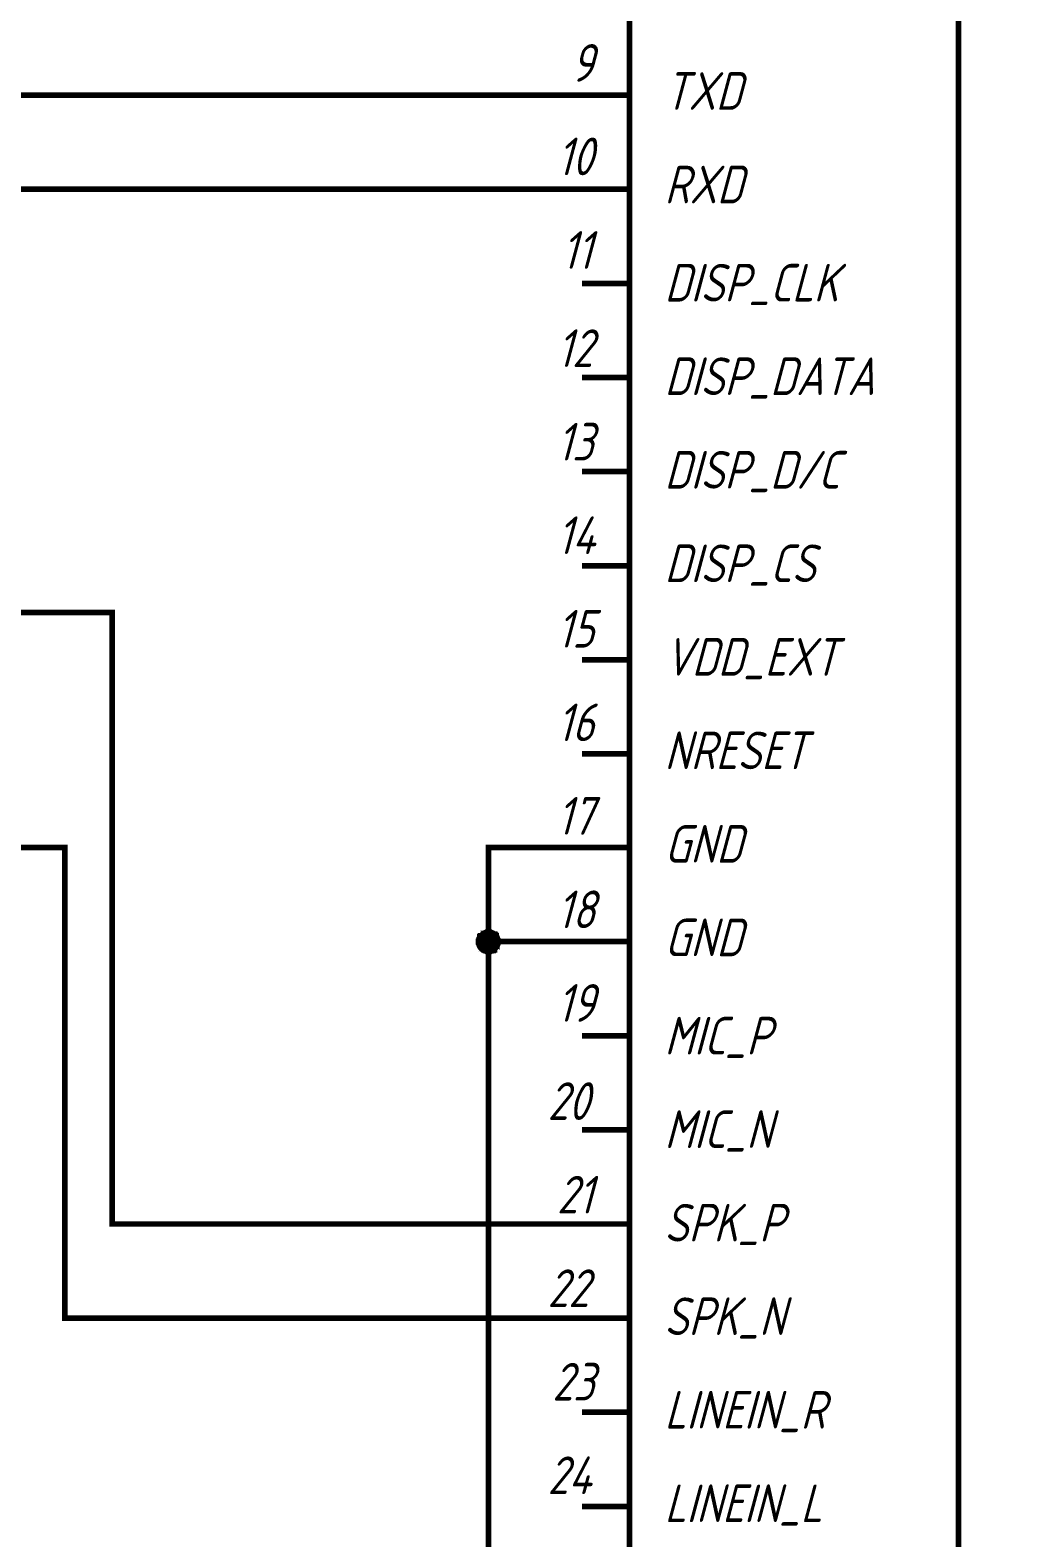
# Paper-space layout 'Layout1' of a CAD drawing. Extents: x -1 to 840, y -1 to 593.
# Drawn here: x 553.9 to 605.9, y 374.3 to 454.4 of the extents above; entities that cross this region are included whole.
import ezdxf

# ---------------------------------------------------------------- set-up
doc = ezdxf.new("R2010")
doc.units = 0
doc.header["$MEASUREMENT"] = 0
doc.layers.add('Sheet', color=255, linetype='CONTINUOUS')
doc.styles.add('GOST type A0', font='', dxfattribs={"oblique": 15, "height": 3.5})
doc.styles.get('GOST type A0').set_extended_font_data('GOST type A')

psp = doc.layouts.get("Layout1")

# ---------------------------------------------------------------- linework, layer by layer
at = {"layer": 'Sheet', "color": 7, "const_width": 0.3}
psp.add_lwpolyline([(585.728, 496.002), (643.213, 496.002), (643.213, 321.002), (585.728, 321.002), (585.728, 496.002)], close=True, dxfattribs=at)
at = {"layer": 'Sheet', "color": 7}
for points, const_width in [([(603.213, 496.002), (603.213, 321.002)], 0.3), ([(308.335, 305.997), (308.335, 305.997), (300.819, 305.997), (300.819, 270.985), (485.759, 270.985), (485.759, 450.986), (583.213, 450.986), (583.213, 450.986)], 0.3), ([(585.728, 450.986), (583.213, 450.986)], 0.3), ([(583.213, 445.985), (583.213, 445.985), (470.759, 445.985), (470.759, 275.986), (290.819, 275.986), (290.819, 310.999), (308.335, 310.999), (308.335, 310.999)], 0.3), ([(585.728, 445.985), (583.213, 445.985)], 0.3), ([(585.728, 440.983), (583.213, 440.983)], 0.3), ([(585.728, 435.981), (583.213, 435.981)], 0.3), ([(585.728, 430.979), (583.213, 430.979)], 0.3), ([(585.728, 425.978), (583.213, 425.978)], 0.3), ([(510.759, 415.974), (515.759, 415.974), (515.759, 423.492), (543.244, 423.492), (558.244, 423.492), (558.244, 390.996), (583.213, 390.996)], 0.3), ([(585.728, 420.976), (583.213, 420.976)], 0.3), ([(585.728, 415.974), (583.213, 415.974)], 0.3), ([(510.759, 413.489), (515.759, 413.489), (515.759, 411.003), (543.244, 411.003), (555.728, 411.003), (555.728, 385.994), (583.213, 385.994)], 0.3), ([(583.213, 411.003), (578.244, 411.003), (578.244, 406.001)], 0.3), ([(585.728, 411.003), (583.213, 411.003)], 0.3), ([(577.716, 406.001), (577.716, 406.033), (577.716, 406.064), (577.716, 406.064), (577.716, 406.095), (577.747, 406.126), (577.747, 406.157), (577.747, 406.188), (577.747, 406.188), (577.778, 406.219), (577.778, 406.25), (577.809, 406.25), (577.809, 406.281), (577.809, 406.312), (577.84, 406.312), (577.871, 406.343), (577.871, 406.343), (577.902, 406.374), (577.902, 406.374), (577.933, 406.405), (577.964, 406.405), (577.964, 406.436), (577.995, 406.436), (578.026, 406.436), (578.057, 406.467), (578.057, 406.467), (578.088, 406.467), (578.12, 406.499), (578.151, 406.499), (578.182, 406.499), (578.182, 406.499), (578.213, 406.499), (578.244, 406.499)], 0.3), ([(577.716, 406.001), (577.716, 406.033), (577.716, 406.064), (577.716, 406.064), (577.716, 406.095), (577.747, 406.126), (577.747, 406.157), (577.747, 406.188), (577.747, 406.188), (577.778, 406.219), (577.778, 406.25), (577.809, 406.25), (577.809, 406.281), (577.809, 406.312), (577.84, 406.312), (577.871, 406.343), (577.871, 406.343), (577.902, 406.374), (577.902, 406.374), (577.933, 406.405), (577.964, 406.405), (577.964, 406.436), (577.995, 406.436), (578.026, 406.436), (578.057, 406.467), (578.057, 406.467), (578.088, 406.467), (578.12, 406.499), (578.151, 406.499), (578.182, 406.499), (578.182, 406.499), (578.213, 406.499), (578.244, 406.499)], 0.3), ([(577.716, 406.001), (577.716, 406.033), (577.716, 406.064), (577.716, 406.064), (577.716, 406.095), (577.747, 406.126), (577.747, 406.157), (577.747, 406.188), (577.747, 406.188), (577.778, 406.219), (577.778, 406.25), (577.809, 406.25), (577.809, 406.281), (577.809, 406.312), (577.84, 406.312), (577.871, 406.343), (577.871, 406.343), (577.902, 406.374), (577.902, 406.374), (577.933, 406.405), (577.964, 406.405), (577.964, 406.436), (577.995, 406.436), (578.026, 406.436), (578.057, 406.467), (578.057, 406.467), (578.088, 406.467), (578.12, 406.499), (578.151, 406.499), (578.182, 406.499), (578.182, 406.499), (578.213, 406.499), (578.244, 406.499)], 0.3), ([(577.716, 406.001), (577.716, 406.033), (577.716, 406.064), (577.716, 406.064), (577.716, 406.095), (577.747, 406.126), (577.747, 406.157), (577.747, 406.188), (577.747, 406.188), (577.778, 406.219), (577.778, 406.25), (577.809, 406.25), (577.809, 406.281), (577.809, 406.312), (577.84, 406.312), (577.871, 406.343), (577.871, 406.343), (577.902, 406.374), (577.902, 406.374), (577.933, 406.405), (577.964, 406.405), (577.964, 406.436), (577.995, 406.436), (578.026, 406.436), (578.057, 406.467), (578.057, 406.467), (578.088, 406.467), (578.12, 406.499), (578.151, 406.499), (578.182, 406.499), (578.182, 406.499), (578.213, 406.499), (578.244, 406.499)], 0.3), ([(577.716, 406.001), (577.716, 406.033), (577.716, 406.064), (577.716, 406.064), (577.716, 406.095), (577.747, 406.126), (577.747, 406.157), (577.747, 406.188), (577.747, 406.188), (577.778, 406.219), (577.778, 406.25), (577.809, 406.25), (577.809, 406.281), (577.809, 406.312), (577.84, 406.312), (577.871, 406.343), (577.871, 406.343), (577.902, 406.374), (577.902, 406.374), (577.933, 406.405), (577.964, 406.405), (577.964, 406.436), (577.995, 406.436), (578.026, 406.436), (578.057, 406.467), (578.057, 406.467), (578.088, 406.467), (578.12, 406.499), (578.151, 406.499), (578.182, 406.499), (578.182, 406.499), (578.213, 406.499), (578.244, 406.499)], 0.0991), ([(577.716, 406.001), (577.716, 406.033), (577.716, 406.064), (577.716, 406.064), (577.716, 406.095), (577.747, 406.126), (577.747, 406.157), (577.747, 406.188), (577.747, 406.188), (577.778, 406.219), (577.778, 406.25), (577.809, 406.25), (577.809, 406.281), (577.809, 406.312), (577.84, 406.312), (577.871, 406.343), (577.871, 406.343), (577.902, 406.374), (577.902, 406.374), (577.933, 406.405), (577.964, 406.405), (577.964, 406.436), (577.995, 406.436), (578.026, 406.436), (578.057, 406.467), (578.057, 406.467), (578.088, 406.467), (578.12, 406.499), (578.151, 406.499), (578.182, 406.499), (578.182, 406.499), (578.213, 406.499), (578.244, 406.499)], 0.0991), ([(577.716, 406.001), (577.716, 406.033), (577.716, 406.064), (577.716, 406.064), (577.716, 406.095), (577.747, 406.126), (577.747, 406.157), (577.747, 406.188), (577.747, 406.188), (577.778, 406.219), (577.778, 406.25), (577.809, 406.25), (577.809, 406.281), (577.809, 406.312), (577.84, 406.312), (577.871, 406.343), (577.871, 406.343), (577.902, 406.374), (577.902, 406.374), (577.933, 406.405), (577.964, 406.405), (577.964, 406.436), (577.995, 406.436), (578.026, 406.436), (578.057, 406.467), (578.057, 406.467), (578.088, 406.467), (578.12, 406.499), (578.151, 406.499), (578.182, 406.499), (578.182, 406.499), (578.213, 406.499), (578.244, 406.499)], 0.0991), ([(577.716, 406.001), (577.716, 406.033), (577.716, 406.064), (577.716, 406.064), (577.716, 406.095), (577.747, 406.126), (577.747, 406.157), (577.747, 406.188), (577.747, 406.188), (577.778, 406.219), (577.778, 406.25), (577.809, 406.25), (577.809, 406.281), (577.809, 406.312), (577.84, 406.312), (577.871, 406.343), (577.871, 406.343), (577.902, 406.374), (577.902, 406.374), (577.933, 406.405), (577.964, 406.405), (577.964, 406.436), (577.995, 406.436), (578.026, 406.436), (578.057, 406.467), (578.057, 406.467), (578.088, 406.467), (578.12, 406.499), (578.151, 406.499), (578.182, 406.499), (578.182, 406.499), (578.213, 406.499), (578.244, 406.499)], 0.0991), ([(578.244, 406.499), (578.244, 406.499)], 0.3), ([(578.244, 406.499), (578.275, 406.499), (578.306, 406.499), (578.306, 406.499), (578.337, 406.499), (578.368, 406.499), (578.399, 406.467), (578.43, 406.467), (578.43, 406.467), (578.461, 406.436), (578.492, 406.436), (578.492, 406.436), (578.523, 406.405), (578.554, 406.405), (578.554, 406.374), (578.585, 406.374), (578.585, 406.343), (578.616, 406.343), (578.616, 406.312), (578.648, 406.312), (578.648, 406.281), (578.679, 406.25), (578.679, 406.25), (578.679, 406.219), (578.71, 406.188), (578.71, 406.188), (578.71, 406.157), (578.741, 406.126), (578.741, 406.095), (578.741, 406.064), (578.741, 406.064), (578.741, 406.033), (578.741, 406.001)], 0.3), ([(578.244, 406.499), (578.244, 406.499)], 0.3), ([(578.244, 406.499), (578.275, 406.499), (578.306, 406.499), (578.306, 406.499), (578.337, 406.499), (578.368, 406.499), (578.399, 406.467), (578.43, 406.467), (578.43, 406.467), (578.461, 406.436), (578.492, 406.436), (578.492, 406.436), (578.523, 406.405), (578.554, 406.405), (578.554, 406.374), (578.585, 406.374), (578.585, 406.343), (578.616, 406.343), (578.616, 406.312), (578.648, 406.312), (578.648, 406.281), (578.679, 406.25), (578.679, 406.25), (578.679, 406.219), (578.71, 406.188), (578.71, 406.188), (578.71, 406.157), (578.741, 406.126), (578.741, 406.095), (578.741, 406.064), (578.741, 406.064), (578.741, 406.033), (578.741, 406.001)], 0.3), ([(578.244, 406.499), (578.244, 406.499)], 0.3), ([(578.244, 406.499), (578.275, 406.499), (578.306, 406.499), (578.306, 406.499), (578.337, 406.499), (578.368, 406.499), (578.399, 406.467), (578.43, 406.467), (578.43, 406.467), (578.461, 406.436), (578.492, 406.436), (578.492, 406.436), (578.523, 406.405), (578.554, 406.405), (578.554, 406.374), (578.585, 406.374), (578.585, 406.343), (578.616, 406.343), (578.616, 406.312), (578.648, 406.312), (578.648, 406.281), (578.679, 406.25), (578.679, 406.25), (578.679, 406.219), (578.71, 406.188), (578.71, 406.188), (578.71, 406.157), (578.741, 406.126), (578.741, 406.095), (578.741, 406.064), (578.741, 406.064), (578.741, 406.033), (578.741, 406.001)], 0.3), ([(578.244, 406.499), (578.244, 406.499)], 0.3), ([(578.244, 406.499), (578.275, 406.499), (578.306, 406.499), (578.306, 406.499), (578.337, 406.499), (578.368, 406.499), (578.399, 406.467), (578.43, 406.467), (578.43, 406.467), (578.461, 406.436), (578.492, 406.436), (578.492, 406.436), (578.523, 406.405), (578.554, 406.405), (578.554, 406.374), (578.585, 406.374), (578.585, 406.343), (578.616, 406.343), (578.616, 406.312), (578.648, 406.312), (578.648, 406.281), (578.679, 406.25), (578.679, 406.25), (578.679, 406.219), (578.71, 406.188), (578.71, 406.188), (578.71, 406.157), (578.741, 406.126), (578.741, 406.095), (578.741, 406.064), (578.741, 406.064), (578.741, 406.033), (578.741, 406.001)], 0.3), ([(578.244, 406.499), (578.244, 406.499)], 0.0991), ([(578.244, 406.499), (578.275, 406.499), (578.306, 406.499), (578.306, 406.499), (578.337, 406.499), (578.368, 406.499), (578.399, 406.467), (578.43, 406.467), (578.43, 406.467), (578.461, 406.436), (578.492, 406.436), (578.492, 406.436), (578.523, 406.405), (578.554, 406.405), (578.554, 406.374), (578.585, 406.374), (578.585, 406.343), (578.616, 406.343), (578.616, 406.312), (578.648, 406.312), (578.648, 406.281), (578.679, 406.25), (578.679, 406.25), (578.679, 406.219), (578.71, 406.188), (578.71, 406.188), (578.71, 406.157), (578.741, 406.126), (578.741, 406.095), (578.741, 406.064), (578.741, 406.064), (578.741, 406.033), (578.741, 406.001)], 0.0991), ([(578.244, 406.499), (578.244, 406.499)], 0.0991), ([(578.244, 406.499), (578.275, 406.499), (578.306, 406.499), (578.306, 406.499), (578.337, 406.499), (578.368, 406.499), (578.399, 406.467), (578.43, 406.467), (578.43, 406.467), (578.461, 406.436), (578.492, 406.436), (578.492, 406.436), (578.523, 406.405), (578.554, 406.405), (578.554, 406.374), (578.585, 406.374), (578.585, 406.343), (578.616, 406.343), (578.616, 406.312), (578.648, 406.312), (578.648, 406.281), (578.679, 406.25), (578.679, 406.25), (578.679, 406.219), (578.71, 406.188), (578.71, 406.188), (578.71, 406.157), (578.741, 406.126), (578.741, 406.095), (578.741, 406.064), (578.741, 406.064), (578.741, 406.033), (578.741, 406.001)], 0.0991), ([(578.244, 406.499), (578.244, 406.499)], 0.0991), ([(578.244, 406.499), (578.275, 406.499), (578.306, 406.499), (578.306, 406.499), (578.337, 406.499), (578.368, 406.499), (578.399, 406.467), (578.43, 406.467), (578.43, 406.467), (578.461, 406.436), (578.492, 406.436), (578.492, 406.436), (578.523, 406.405), (578.554, 406.405), (578.554, 406.374), (578.585, 406.374), (578.585, 406.343), (578.616, 406.343), (578.616, 406.312), (578.648, 406.312), (578.648, 406.281), (578.679, 406.25), (578.679, 406.25), (578.679, 406.219), (578.71, 406.188), (578.71, 406.188), (578.71, 406.157), (578.741, 406.126), (578.741, 406.095), (578.741, 406.064), (578.741, 406.064), (578.741, 406.033), (578.741, 406.001)], 0.0991), ([(578.244, 406.499), (578.244, 406.499)], 0.0991), ([(578.244, 406.499), (578.275, 406.499), (578.306, 406.499), (578.306, 406.499), (578.337, 406.499), (578.368, 406.499), (578.399, 406.467), (578.43, 406.467), (578.43, 406.467), (578.461, 406.436), (578.492, 406.436), (578.492, 406.436), (578.523, 406.405), (578.554, 406.405), (578.554, 406.374), (578.585, 406.374), (578.585, 406.343), (578.616, 406.343), (578.616, 406.312), (578.648, 406.312), (578.648, 406.281), (578.679, 406.25), (578.679, 406.25), (578.679, 406.219), (578.71, 406.188), (578.71, 406.188), (578.71, 406.157), (578.741, 406.126), (578.741, 406.095), (578.741, 406.064), (578.741, 406.064), (578.741, 406.033), (578.741, 406.001)], 0.0991), ([(578.244, 405.473), (578.213, 405.473), (578.182, 405.473), (578.182, 405.473), (578.151, 405.473), (578.12, 405.504), (578.088, 405.504), (578.057, 405.504), (578.057, 405.504), (578.026, 405.535), (577.995, 405.535), (577.964, 405.567), (577.964, 405.567), (577.933, 405.567), (577.902, 405.598), (577.902, 405.629), (577.871, 405.629), (577.871, 405.66), (577.84, 405.66), (577.809, 405.691), (577.809, 405.722), (577.809, 405.722), (577.778, 405.753), (577.778, 405.784), (577.747, 405.815), (577.747, 405.815), (577.747, 405.846), (577.747, 405.877), (577.716, 405.908), (577.716, 405.939), (577.716, 405.939), (577.716, 405.97), (577.716, 406.001)], 0.3), ([(577.716, 406.001), (577.716, 406.001)], 0.3), ([(578.244, 405.473), (578.213, 405.473), (578.182, 405.473), (578.182, 405.473), (578.151, 405.473), (578.12, 405.504), (578.088, 405.504), (578.057, 405.504), (578.057, 405.504), (578.026, 405.535), (577.995, 405.535), (577.964, 405.567), (577.964, 405.567), (577.933, 405.567), (577.902, 405.598), (577.902, 405.629), (577.871, 405.629), (577.871, 405.66), (577.84, 405.66), (577.809, 405.691), (577.809, 405.722), (577.809, 405.722), (577.778, 405.753), (577.778, 405.784), (577.747, 405.815), (577.747, 405.815), (577.747, 405.846), (577.747, 405.877), (577.716, 405.908), (577.716, 405.939), (577.716, 405.939), (577.716, 405.97), (577.716, 406.001)], 0.3), ([(577.716, 406.001), (577.716, 406.001)], 0.3), ([(578.244, 405.473), (578.213, 405.473), (578.182, 405.473), (578.182, 405.473), (578.151, 405.473), (578.12, 405.504), (578.088, 405.504), (578.057, 405.504), (578.057, 405.504), (578.026, 405.535), (577.995, 405.535), (577.964, 405.567), (577.964, 405.567), (577.933, 405.567), (577.902, 405.598), (577.902, 405.629), (577.871, 405.629), (577.871, 405.66), (577.84, 405.66), (577.809, 405.691), (577.809, 405.722), (577.809, 405.722), (577.778, 405.753), (577.778, 405.784), (577.747, 405.815), (577.747, 405.815), (577.747, 405.846), (577.747, 405.877), (577.716, 405.908), (577.716, 405.939), (577.716, 405.939), (577.716, 405.97), (577.716, 406.001)], 0.3), ([(577.716, 406.001), (577.716, 406.001)], 0.3), ([(578.244, 405.473), (578.213, 405.473), (578.182, 405.473), (578.182, 405.473), (578.151, 405.473), (578.12, 405.504), (578.088, 405.504), (578.057, 405.504), (578.057, 405.504), (578.026, 405.535), (577.995, 405.535), (577.964, 405.567), (577.964, 405.567), (577.933, 405.567), (577.902, 405.598), (577.902, 405.629), (577.871, 405.629), (577.871, 405.66), (577.84, 405.66), (577.809, 405.691), (577.809, 405.722), (577.809, 405.722), (577.778, 405.753), (577.778, 405.784), (577.747, 405.815), (577.747, 405.815), (577.747, 405.846), (577.747, 405.877), (577.716, 405.908), (577.716, 405.939), (577.716, 405.939), (577.716, 405.97), (577.716, 406.001)], 0.3), ([(577.716, 406.001), (577.716, 406.001)], 0.3), ([(578.244, 405.473), (578.213, 405.473), (578.182, 405.473), (578.182, 405.473), (578.151, 405.473), (578.12, 405.504), (578.088, 405.504), (578.057, 405.504), (578.057, 405.504), (578.026, 405.535), (577.995, 405.535), (577.964, 405.567), (577.964, 405.567), (577.933, 405.567), (577.902, 405.598), (577.902, 405.629), (577.871, 405.629), (577.871, 405.66), (577.84, 405.66), (577.809, 405.691), (577.809, 405.722), (577.809, 405.722), (577.778, 405.753), (577.778, 405.784), (577.747, 405.815), (577.747, 405.815), (577.747, 405.846), (577.747, 405.877), (577.716, 405.908), (577.716, 405.939), (577.716, 405.939), (577.716, 405.97), (577.716, 406.001)], 0.0991), ([(577.716, 406.001), (577.716, 406.001)], 0.0991), ([(578.244, 405.473), (578.213, 405.473), (578.182, 405.473), (578.182, 405.473), (578.151, 405.473), (578.12, 405.504), (578.088, 405.504), (578.057, 405.504), (578.057, 405.504), (578.026, 405.535), (577.995, 405.535), (577.964, 405.567), (577.964, 405.567), (577.933, 405.567), (577.902, 405.598), (577.902, 405.629), (577.871, 405.629), (577.871, 405.66), (577.84, 405.66), (577.809, 405.691), (577.809, 405.722), (577.809, 405.722), (577.778, 405.753), (577.778, 405.784), (577.747, 405.815), (577.747, 405.815), (577.747, 405.846), (577.747, 405.877), (577.716, 405.908), (577.716, 405.939), (577.716, 405.939), (577.716, 405.97), (577.716, 406.001)], 0.0991), ([(577.716, 406.001), (577.716, 406.001)], 0.0991), ([(578.244, 405.473), (578.213, 405.473), (578.182, 405.473), (578.182, 405.473), (578.151, 405.473), (578.12, 405.504), (578.088, 405.504), (578.057, 405.504), (578.057, 405.504), (578.026, 405.535), (577.995, 405.535), (577.964, 405.567), (577.964, 405.567), (577.933, 405.567), (577.902, 405.598), (577.902, 405.629), (577.871, 405.629), (577.871, 405.66), (577.84, 405.66), (577.809, 405.691), (577.809, 405.722), (577.809, 405.722), (577.778, 405.753), (577.778, 405.784), (577.747, 405.815), (577.747, 405.815), (577.747, 405.846), (577.747, 405.877), (577.716, 405.908), (577.716, 405.939), (577.716, 405.939), (577.716, 405.97), (577.716, 406.001)], 0.0991), ([(577.716, 406.001), (577.716, 406.001)], 0.0991), ([(578.244, 405.473), (578.213, 405.473), (578.182, 405.473), (578.182, 405.473), (578.151, 405.473), (578.12, 405.504), (578.088, 405.504), (578.057, 405.504), (578.057, 405.504), (578.026, 405.535), (577.995, 405.535), (577.964, 405.567), (577.964, 405.567), (577.933, 405.567), (577.902, 405.598), (577.902, 405.629), (577.871, 405.629), (577.871, 405.66), (577.84, 405.66), (577.809, 405.691), (577.809, 405.722), (577.809, 405.722), (577.778, 405.753), (577.778, 405.784), (577.747, 405.815), (577.747, 405.815), (577.747, 405.846), (577.747, 405.877), (577.716, 405.908), (577.716, 405.939), (577.716, 405.939), (577.716, 405.97), (577.716, 406.001)], 0.0991), ([(577.716, 406.001), (577.716, 406.001)], 0.0991), ([(578.244, 350.982), (578.244, 406.001), (583.213, 406.001), (583.213, 406.001)], 0.3), ([(578.741, 406.001), (578.741, 405.97), (578.741, 405.939), (578.741, 405.939), (578.741, 405.908), (578.741, 405.877), (578.71, 405.846), (578.71, 405.815), (578.71, 405.815), (578.679, 405.784), (578.679, 405.753), (578.679, 405.722), (578.648, 405.722), (578.648, 405.691), (578.616, 405.66), (578.616, 405.66), (578.585, 405.629), (578.585, 405.629), (578.554, 405.598), (578.554, 405.567), (578.523, 405.567), (578.492, 405.567), (578.492, 405.535), (578.461, 405.535), (578.43, 405.504), (578.43, 405.504), (578.399, 405.504), (578.368, 405.504), (578.337, 405.473), (578.306, 405.473), (578.306, 405.473), (578.275, 405.473), (578.244, 405.473)], 0.3), ([(578.741, 406.001), (578.741, 405.97), (578.741, 405.939), (578.741, 405.939), (578.741, 405.908), (578.741, 405.877), (578.71, 405.846), (578.71, 405.815), (578.71, 405.815), (578.679, 405.784), (578.679, 405.753), (578.679, 405.722), (578.648, 405.722), (578.648, 405.691), (578.616, 405.66), (578.616, 405.66), (578.585, 405.629), (578.585, 405.629), (578.554, 405.598), (578.554, 405.567), (578.523, 405.567), (578.492, 405.567), (578.492, 405.535), (578.461, 405.535), (578.43, 405.504), (578.43, 405.504), (578.399, 405.504), (578.368, 405.504), (578.337, 405.473), (578.306, 405.473), (578.306, 405.473), (578.275, 405.473), (578.244, 405.473)], 0.3), ([(578.741, 406.001), (578.741, 405.97), (578.741, 405.939), (578.741, 405.939), (578.741, 405.908), (578.741, 405.877), (578.71, 405.846), (578.71, 405.815), (578.71, 405.815), (578.679, 405.784), (578.679, 405.753), (578.679, 405.722), (578.648, 405.722), (578.648, 405.691), (578.616, 405.66), (578.616, 405.66), (578.585, 405.629), (578.585, 405.629), (578.554, 405.598), (578.554, 405.567), (578.523, 405.567), (578.492, 405.567), (578.492, 405.535), (578.461, 405.535), (578.43, 405.504), (578.43, 405.504), (578.399, 405.504), (578.368, 405.504), (578.337, 405.473), (578.306, 405.473), (578.306, 405.473), (578.275, 405.473), (578.244, 405.473)], 0.3), ([(578.741, 406.001), (578.741, 405.97), (578.741, 405.939), (578.741, 405.939), (578.741, 405.908), (578.741, 405.877), (578.71, 405.846), (578.71, 405.815), (578.71, 405.815), (578.679, 405.784), (578.679, 405.753), (578.679, 405.722), (578.648, 405.722), (578.648, 405.691), (578.616, 405.66), (578.616, 405.66), (578.585, 405.629), (578.585, 405.629), (578.554, 405.598), (578.554, 405.567), (578.523, 405.567), (578.492, 405.567), (578.492, 405.535), (578.461, 405.535), (578.43, 405.504), (578.43, 405.504), (578.399, 405.504), (578.368, 405.504), (578.337, 405.473), (578.306, 405.473), (578.306, 405.473), (578.275, 405.473), (578.244, 405.473)], 0.3), ([(578.741, 406.001), (578.741, 405.97), (578.741, 405.939), (578.741, 405.939), (578.741, 405.908), (578.741, 405.877), (578.71, 405.846), (578.71, 405.815), (578.71, 405.815), (578.679, 405.784), (578.679, 405.753), (578.679, 405.722), (578.648, 405.722), (578.648, 405.691), (578.616, 405.66), (578.616, 405.66), (578.585, 405.629), (578.585, 405.629), (578.554, 405.598), (578.554, 405.567), (578.523, 405.567), (578.492, 405.567), (578.492, 405.535), (578.461, 405.535), (578.43, 405.504), (578.43, 405.504), (578.399, 405.504), (578.368, 405.504), (578.337, 405.473), (578.306, 405.473), (578.306, 405.473), (578.275, 405.473), (578.244, 405.473)], 0.0991), ([(578.741, 406.001), (578.741, 405.97), (578.741, 405.939), (578.741, 405.939), (578.741, 405.908), (578.741, 405.877), (578.71, 405.846), (578.71, 405.815), (578.71, 405.815), (578.679, 405.784), (578.679, 405.753), (578.679, 405.722), (578.648, 405.722), (578.648, 405.691), (578.616, 405.66), (578.616, 405.66), (578.585, 405.629), (578.585, 405.629), (578.554, 405.598), (578.554, 405.567), (578.523, 405.567), (578.492, 405.567), (578.492, 405.535), (578.461, 405.535), (578.43, 405.504), (578.43, 405.504), (578.399, 405.504), (578.368, 405.504), (578.337, 405.473), (578.306, 405.473), (578.306, 405.473), (578.275, 405.473), (578.244, 405.473)], 0.0991), ([(578.741, 406.001), (578.741, 405.97), (578.741, 405.939), (578.741, 405.939), (578.741, 405.908), (578.741, 405.877), (578.71, 405.846), (578.71, 405.815), (578.71, 405.815), (578.679, 405.784), (578.679, 405.753), (578.679, 405.722), (578.648, 405.722), (578.648, 405.691), (578.616, 405.66), (578.616, 405.66), (578.585, 405.629), (578.585, 405.629), (578.554, 405.598), (578.554, 405.567), (578.523, 405.567), (578.492, 405.567), (578.492, 405.535), (578.461, 405.535), (578.43, 405.504), (578.43, 405.504), (578.399, 405.504), (578.368, 405.504), (578.337, 405.473), (578.306, 405.473), (578.306, 405.473), (578.275, 405.473), (578.244, 405.473)], 0.0991), ([(578.741, 406.001), (578.741, 405.97), (578.741, 405.939), (578.741, 405.939), (578.741, 405.908), (578.741, 405.877), (578.71, 405.846), (578.71, 405.815), (578.71, 405.815), (578.679, 405.784), (578.679, 405.753), (578.679, 405.722), (578.648, 405.722), (578.648, 405.691), (578.616, 405.66), (578.616, 405.66), (578.585, 405.629), (578.585, 405.629), (578.554, 405.598), (578.554, 405.567), (578.523, 405.567), (578.492, 405.567), (578.492, 405.535), (578.461, 405.535), (578.43, 405.504), (578.43, 405.504), (578.399, 405.504), (578.368, 405.504), (578.337, 405.473), (578.306, 405.473), (578.306, 405.473), (578.275, 405.473), (578.244, 405.473)], 0.0991), ([(578.741, 406.001), (578.741, 406.001), (578.741, 406.001), (578.741, 406.001), (578.741, 406.001), (578.741, 406.001), (578.741, 406.001), (578.741, 406.001), (578.741, 406.001), (578.741, 406.001), (578.741, 406.001), (578.741, 406.001), (578.741, 406.001), (578.741, 406.001), (578.741, 406.001), (578.741, 406.001), (578.741, 406.001), (578.741, 406.001), (578.741, 406.001), (578.741, 406.001), (578.741, 406.001), (578.741, 406.001), (578.741, 406.001), (578.741, 406.001), (578.741, 406.001), (578.741, 406.001), (578.741, 406.001), (578.741, 406.001), (578.741, 406.001), (578.741, 406.001), (578.741, 406.001), (578.741, 406.001), (578.741, 406.001)], 0.3), ([(578.741, 406.001), (578.741, 406.001)], 0.3), ([(578.741, 406.001), (578.741, 406.001), (578.741, 406.001), (578.741, 406.001), (578.741, 406.001), (578.741, 406.001), (578.741, 406.001), (578.741, 406.001), (578.741, 406.001), (578.741, 406.001), (578.741, 406.001), (578.741, 406.001), (578.741, 406.001), (578.741, 406.001), (578.741, 406.001), (578.741, 406.001), (578.741, 406.001), (578.741, 406.001), (578.741, 406.001), (578.741, 406.001), (578.741, 406.001), (578.741, 406.001), (578.741, 406.001), (578.741, 406.001), (578.741, 406.001), (578.741, 406.001), (578.741, 406.001), (578.741, 406.001), (578.741, 406.001), (578.741, 406.001), (578.741, 406.001), (578.741, 406.001), (578.741, 406.001)], 0.3), ([(578.741, 406.001), (578.741, 406.001)], 0.3), ([(578.741, 406.001), (578.741, 406.001), (578.741, 406.001), (578.741, 406.001), (578.741, 406.001), (578.741, 406.001), (578.741, 406.001), (578.741, 406.001), (578.741, 406.001), (578.741, 406.001), (578.741, 406.001), (578.741, 406.001), (578.741, 406.001), (578.741, 406.001), (578.741, 406.001), (578.741, 406.001), (578.741, 406.001), (578.741, 406.001), (578.741, 406.001), (578.741, 406.001), (578.741, 406.001), (578.741, 406.001), (578.741, 406.001), (578.741, 406.001), (578.741, 406.001), (578.741, 406.001), (578.741, 406.001), (578.741, 406.001), (578.741, 406.001), (578.741, 406.001), (578.741, 406.001), (578.741, 406.001), (578.741, 406.001)], 0.3), ([(578.741, 406.001), (578.741, 406.001)], 0.3), ([(578.741, 406.001), (578.741, 406.001), (578.741, 406.001), (578.741, 406.001), (578.741, 406.001), (578.741, 406.001), (578.741, 406.001), (578.741, 406.001), (578.741, 406.001), (578.741, 406.001), (578.741, 406.001), (578.741, 406.001), (578.741, 406.001), (578.741, 406.001), (578.741, 406.001), (578.741, 406.001), (578.741, 406.001), (578.741, 406.001), (578.741, 406.001), (578.741, 406.001), (578.741, 406.001), (578.741, 406.001), (578.741, 406.001), (578.741, 406.001), (578.741, 406.001), (578.741, 406.001), (578.741, 406.001), (578.741, 406.001), (578.741, 406.001), (578.741, 406.001), (578.741, 406.001), (578.741, 406.001), (578.741, 406.001)], 0.3), ([(578.741, 406.001), (578.741, 406.001)], 0.3), ([(578.741, 406.001), (578.741, 406.001), (578.741, 406.001), (578.741, 406.001), (578.741, 406.001), (578.741, 406.001), (578.741, 406.001), (578.741, 406.001), (578.741, 406.001), (578.741, 406.001), (578.741, 406.001), (578.741, 406.001), (578.741, 406.001), (578.741, 406.001), (578.741, 406.001), (578.741, 406.001), (578.741, 406.001), (578.741, 406.001), (578.741, 406.001), (578.741, 406.001), (578.741, 406.001), (578.741, 406.001), (578.741, 406.001), (578.741, 406.001), (578.741, 406.001), (578.741, 406.001), (578.741, 406.001), (578.741, 406.001), (578.741, 406.001), (578.741, 406.001), (578.741, 406.001), (578.741, 406.001), (578.741, 406.001)], 0.0991), ([(578.741, 406.001), (578.741, 406.001)], 0.0991), ([(578.741, 406.001), (578.741, 406.001), (578.741, 406.001), (578.741, 406.001), (578.741, 406.001), (578.741, 406.001), (578.741, 406.001), (578.741, 406.001), (578.741, 406.001), (578.741, 406.001), (578.741, 406.001), (578.741, 406.001), (578.741, 406.001), (578.741, 406.001), (578.741, 406.001), (578.741, 406.001), (578.741, 406.001), (578.741, 406.001), (578.741, 406.001), (578.741, 406.001), (578.741, 406.001), (578.741, 406.001), (578.741, 406.001), (578.741, 406.001), (578.741, 406.001), (578.741, 406.001), (578.741, 406.001), (578.741, 406.001), (578.741, 406.001), (578.741, 406.001), (578.741, 406.001), (578.741, 406.001), (578.741, 406.001)], 0.0991), ([(578.741, 406.001), (578.741, 406.001)], 0.0991), ([(578.741, 406.001), (578.741, 406.001), (578.741, 406.001), (578.741, 406.001), (578.741, 406.001), (578.741, 406.001), (578.741, 406.001), (578.741, 406.001), (578.741, 406.001), (578.741, 406.001), (578.741, 406.001), (578.741, 406.001), (578.741, 406.001), (578.741, 406.001), (578.741, 406.001), (578.741, 406.001), (578.741, 406.001), (578.741, 406.001), (578.741, 406.001), (578.741, 406.001), (578.741, 406.001), (578.741, 406.001), (578.741, 406.001), (578.741, 406.001), (578.741, 406.001), (578.741, 406.001), (578.741, 406.001), (578.741, 406.001), (578.741, 406.001), (578.741, 406.001), (578.741, 406.001), (578.741, 406.001), (578.741, 406.001)], 0.0991), ([(578.741, 406.001), (578.741, 406.001)], 0.0991), ([(578.741, 406.001), (578.741, 406.001), (578.741, 406.001), (578.741, 406.001), (578.741, 406.001), (578.741, 406.001), (578.741, 406.001), (578.741, 406.001), (578.741, 406.001), (578.741, 406.001), (578.741, 406.001), (578.741, 406.001), (578.741, 406.001), (578.741, 406.001), (578.741, 406.001), (578.741, 406.001), (578.741, 406.001), (578.741, 406.001), (578.741, 406.001), (578.741, 406.001), (578.741, 406.001), (578.741, 406.001), (578.741, 406.001), (578.741, 406.001), (578.741, 406.001), (578.741, 406.001), (578.741, 406.001), (578.741, 406.001), (578.741, 406.001), (578.741, 406.001), (578.741, 406.001), (578.741, 406.001), (578.741, 406.001)], 0.0991), ([(578.741, 406.001), (578.741, 406.001)], 0.0991), ([(585.728, 406.001), (583.213, 406.001)], 0.3), ([(585.728, 401), (583.213, 401)], 0.3), ([(585.728, 395.998), (583.213, 395.998)], 0.3), ([(585.728, 390.996), (583.213, 390.996)], 0.3), ([(585.728, 385.994), (583.213, 385.994)], 0.3), ([(585.728, 380.993), (583.213, 380.993)], 0.3), ([(585.728, 375.991), (583.213, 375.991)], 0.3)]:
    psp.add_lwpolyline(points, dxfattribs=dict(at, const_width=const_width))
at = {"layer": 'Sheet', "color": 7, "const_width": 0.508}
psp.add_lwpolyline([(578.017, 406.003, 1), (578.525, 406.003, 1)], format="xyb", close=True, dxfattribs=at)

# ---------------------------------------------------------------- texts
at = {"layer": 'Sheet', "color": 7, "style": 'GOST type A0', "oblique": 15}
for s, p in [('9', (582.623, 451.701)), ('TXD', (587.592, 450.21)), ('10', (581.877, 446.73)), ('RXD', (587.592, 445.239)), ('11', (582.126, 441.76)), ('DISP_CLK', (587.592, 440.02)), ('12', (581.877, 436.54)), ('DISP_DATA', (587.592, 435.049)), ('13', (581.877, 431.57)), ('DISP_D/C', (587.592, 430.078)), ('14', (581.877, 426.599)), ('DISP_CS', (587.592, 425.108)), ('15', (581.877, 421.628)), ('VDD_EXT', (587.592, 420.137)), ('16', (581.877, 416.657)), ('NRESET', (587.592, 415.166)), ('17', (581.877, 411.687)), ('GND', (587.592, 410.196)), ('18', (581.877, 406.716)), ('GND', (587.592, 405.225)), ('19', (581.877, 401.745)), ('MIC_P', (587.592, 400.006)), ('20', (581.38, 396.526)), ('MIC_N', (587.592, 395.035)), ('21', (581.877, 391.555)), ('SPK_P', (587.592, 390.064)), ('22', (581.38, 386.585)), ('SPK_N', (587.592, 385.093)), ('23', (581.629, 381.614)), ('LINEIN_R', (587.592, 380.123)), ('24', (581.38, 376.643)), ('LINEIN_L', (587.592, 375.152))]:
    psp.add_text(s, height=2, dxfattribs=at).set_placement(p)

doc.saveas('drawing.dxf')
